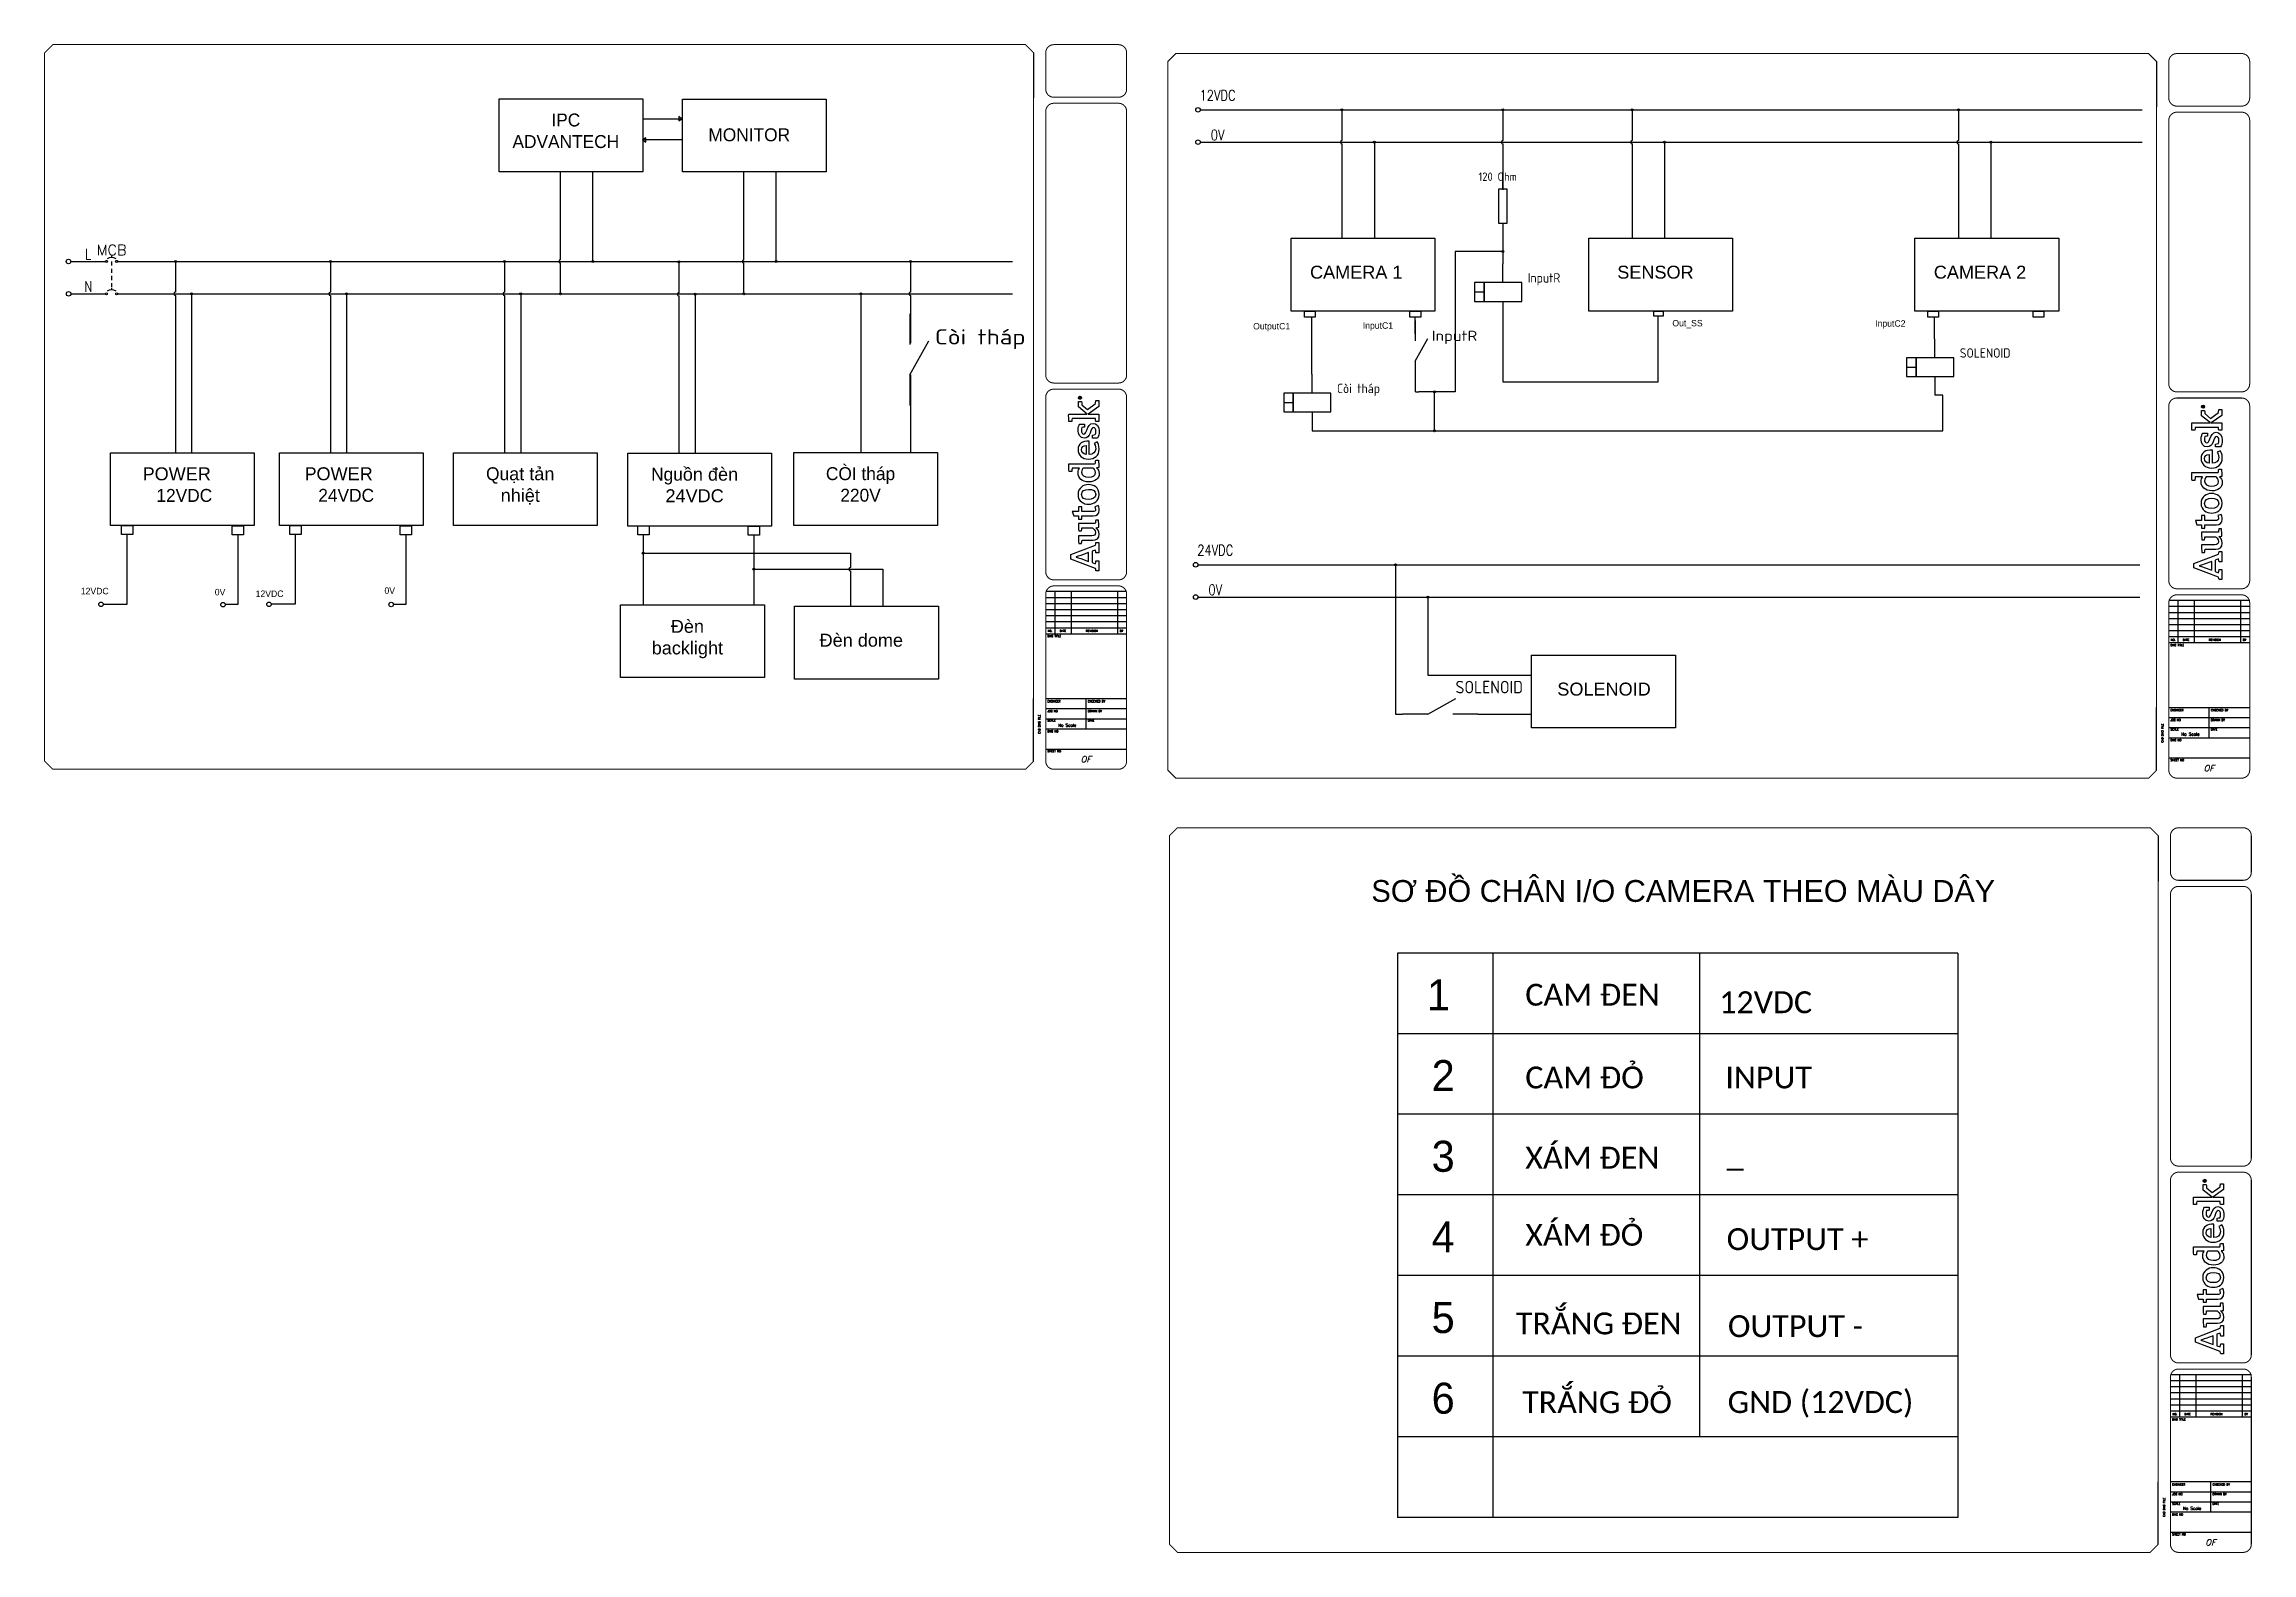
# Model space of a CAD drawing. Header units: inches. Extents: x 0 to 68.2, y -24.2 to 22.4.
import ezdxf
from ezdxf.enums import TextEntityAlignment as Align

# ---------------------------------------------------------------- set-up
doc = ezdxf.new("R2010")
doc.units = ezdxf.units.IN
doc.header["$MEASUREMENT"] = 0
doc.linetypes.add('HIDDEN2', pattern=[0.1875, 0.125, -0.0625])
for name, color, linetype in [('LAYER_1', 160, 'Continuous'), ('LINK', 252, 'HIDDEN2'), ('MISC', 7, 'Continuous'), ('RED_14AWG', 1, 'Continuous'), ('SYMS', 7, 'Continuous'), ('TAGS', 150, 'Continuous'), ('TITLE', 7, 'Continuous'), ('WIREFIXED', 7, 'Continuous')]:
    doc.layers.add(name, color=color, linetype=linetype)
doc.styles.add('ITALIC', font='ITALIC')
doc.styles.add('SIMPLEX', font='SIMPLEX')
doc.styles.add('WD', font='romans.shx')
doc.styles.add('WD_IEC', font='isocp2.shx', dxfattribs={"width": 0.9, "height": 4})

# ---------------------------------------------------------------- blocks, each defined once
blk = doc.blocks.new('AI9-BLK2')
at = {"layer": 'LAYER_1', "color": 7}
blk.add_circle((0, 0), 2.03, dxfattribs=at)
blk.add_open_spline([(1.7, 0), (1.7, -1), (1, -1.8), (0, -1.8), (-1, -1.8), (-1.7, -1), (-1.7, 0), (-1.7, 1), (-1, 1.8), (0, 1.8), (1, 1.8), (1.7, 1), (1.7, 0)], degree=3, knots=[0, 0, 0, 0, 1, 1, 1, 2, 2, 2, 3, 3, 3, 4, 4, 4, 4], dxfattribs=at)
blk = doc.blocks.new('AI9-BLK1')
at = {"layer": 'LAYER_1', "color": 7}
for points, knots in [([(0.7, -1.1), (0.7, -1.1), (0.2, -0.4), (0.2, -0.4), (0.1, -0.2), (0, -0.2), (-0.1, -0.1), (0.3, 0), (0.5, 0.2), (0.5, 0.5), (0.5, 0.8), (0.3, 1.1), (-0.2, 1.1), (-0.2, 1.1), (-0.8, 1.1), (-0.8, 1.1), (-0.8, 1.1), (-0.8, -1.1), (-0.8, -1.1), (-0.8, -1.1), (-0.5, -1.1), (-0.5, -1.1), (-0.5, -1.1), (-0.5, -0.1), (-0.5, -0.1), (-0.4, -0.1), (-0.3, -0.2), (-0.2, -0.3), (-0.2, -0.3), (0.3, -1.1), (0.3, -1.1), (0.3, -1.1), (0.7, -1.1), (0.7, -1.1)], [0, 0, 0, 0, 1, 1, 1, 2, 2, 2, 3, 3, 3, 4, 4, 4, 5, 5, 5, 6, 6, 6, 7, 7, 7, 8, 8, 8, 9, 9, 9, 10, 10, 10, 11, 11, 11, 11]), ([(0.2, 0.5), (0.2, 0.2), (-0.1, 0.1), (-0.3, 0.1), (-0.3, 0.1), (-0.5, 0.1), (-0.5, 0.1), (-0.5, 0.1), (-0.5, 0.8), (-0.5, 0.8), (-0.5, 0.8), (-0.2, 0.8), (-0.2, 0.8), (0.1, 0.8), (0.2, 0.7), (0.2, 0.5)], [0, 0, 0, 0, 1, 1, 1, 2, 2, 2, 3, 3, 3, 4, 4, 4, 5, 5, 5, 5])]:
    blk.add_open_spline(points, degree=3, knots=knots, dxfattribs=at)
blk = doc.blocks.new('LOGO')
for points, knots in [([(35.2, 4.3), (35.2, 4.3), (22.1, 38.1), (22.1, 38.1), (22.1, 38.1), (16.1, 38.1), (16.1, 38.1), (16.1, 38.1), (3.2, 4.3), (3.2, 4.3), (2.2, 4.2), (0.9, 4), (0, 3.7), (0, 3.7), (0, 0), (0, 0), (0, 0), (13.7, 0), (13.7, 0), (13.7, 0), (13.7, 3.7), (13.7, 3.7), (12.4, 4), (10.9, 4.3), (9.5, 4.4), (9.5, 4.4), (11.1, 8.8), (11.1, 8.8), (11.1, 8.8), (26.8, 8.8), (26.8, 8.8), (26.8, 8.8), (28.4, 4.3), (28.4, 4.3), (27, 4.2), (25.8, 4), (24.5, 3.7), (24.5, 3.7), (24.5, 0), (24.5, 0), (24.5, 0), (38.7, 0), (38.7, 0), (38.7, 0), (38.7, 3.7), (38.7, 3.7), (37.9, 3.9), (36, 4.3), (35.2, 4.3)], [0, 0, 0, 0, 1, 1, 1, 2, 2, 2, 3, 3, 3, 4, 4, 4, 5, 5, 5, 6, 6, 6, 7, 7, 7, 8, 8, 8, 9, 9, 9, 10, 10, 10, 11, 11, 11, 12, 12, 12, 13, 13, 13, 14, 14, 14, 15, 15, 15, 16, 16, 16, 16]), ([(12.8, 13.8), (12.8, 13.8), (16.6, 24.3), (16.6, 24.3), (17.8, 27.5), (18.2, 28.8), (18.8, 30.9), (18.8, 30.9), (18.9, 30.9), (18.9, 30.9), (19.6, 28.9), (20, 27.5), (21.1, 24.3), (21.1, 24.3), (24.9, 13.8), (24.9, 13.8), (24.9, 13.8), (12.8, 13.8), (12.8, 13.8)], [0, 0, 0, 0, 1, 1, 1, 2, 2, 2, 3, 3, 3, 4, 4, 4, 5, 5, 5, 6, 6, 6, 6]), ([(70.8, 23.1), (70.8, 23.1), (70.8, 27.7), (70.8, 27.7), (70.8, 27.7), (75.3, 27.7), (75.3, 27.7), (75.3, 27.7), (75.3, 34.3), (75.3, 34.3), (75.3, 34.3), (81.3, 36.2), (81.3, 36.2), (81.3, 36.2), (81.3, 27.7), (81.3, 27.7), (81.3, 27.7), (88, 27.7), (88, 27.7), (88, 27.7), (88, 23.1), (88, 23.1), (88, 23.1), (81.3, 23.1), (81.3, 23.1), (81.3, 23.1), (81.3, 8.4), (81.3, 8.4), (81.3, 5.6), (82.1, 4.3), (84.3, 4.3), (86, 4.3), (87.5, 5.1), (88, 5.5), (88, 5.5), (89.7, 0.9), (89.7, 0.9), (88.7, 0.3), (86.5, -0.7), (83.2, -0.7), (77.6, -0.7), (75.3, 2.4), (75.3, 7.4), (75.3, 7.4), (75.3, 23.1), (75.3, 23.1), (75.3, 23.1), (70.8, 23.1), (70.8, 23.1)], [0, 0, 0, 0, 1, 1, 1, 2, 2, 2, 3, 3, 3, 4, 4, 4, 5, 5, 5, 6, 6, 6, 7, 7, 7, 8, 8, 8, 9, 9, 9, 10, 10, 10, 11, 11, 11, 12, 12, 12, 13, 13, 13, 14, 14, 14, 15, 15, 15, 16, 16, 16, 16]), ([(147.1, 4.7), (147.1, 5.4), (147, 6.1), (147, 6.9), (147, 6.9), (147, 41.1), (147, 41.1), (143.4, 41.2), (139.3, 41), (136.1, 40.7), (136.1, 40.7), (136.1, 37), (136.1, 37), (137.7, 36.8), (139.6, 36.6), (141, 36.4), (141, 36.4), (141, 36.4), (141, 36.4), (141, 36.4), (141, 26.2), (141, 26.2), (140, 27.1), (138, 28.4), (134.3, 28.4), (127.3, 28.4), (122, 22.6), (122, 13.8), (122, 4.5), (126.6, -0.7), (133.4, -0.7), (137.1, -0.7), (139.6, 1.1), (141.3, 3.1), (141.3, 2.1), (141.6, 0.6), (141.8, 0), (145.2, -0.2), (148.7, 0.1), (151.7, 0.4), (151.7, 0.4), (151.7, 4.1), (151.7, 4.1), (150.2, 4.2), (148.4, 4.5), (147.1, 4.7)], [0, 0, 0, 0, 1, 1, 1, 2, 2, 2, 3, 3, 3, 4, 4, 4, 5, 5, 5, 6, 6, 6, 7, 7, 7, 8, 8, 8, 9, 9, 9, 10, 10, 10, 11, 11, 11, 12, 12, 12, 13, 13, 13, 14, 14, 14, 15, 15, 15, 15]), ([(229.4, 4.6), (229.4, 4.6), (221.5, 15.2), (221.5, 15.2), (221.5, 15.2), (228, 23), (228, 23), (229.4, 23.1), (231.3, 23.3), (232.4, 23.6), (232.4, 23.6), (232.4, 27.7), (232.4, 27.7), (232.4, 27.7), (225, 27.7), (225, 27.7), (225, 27.7), (215.2, 15.6), (215.2, 15.6), (215.2, 15.6), (215.2, 41.2), (215.2, 41.2), (211.8, 41.3), (208.2, 41.2), (205.1, 40.9), (205.1, 40.9), (205.1, 36.9), (205.1, 36.9), (206.5, 36.8), (208, 36.6), (209.1, 36.5), (209.1, 36.5), (209.1, 4.5), (209.1, 4.5), (207.8, 4.4), (206.3, 4.2), (205.1, 4), (205.1, 4), (205.1, 0), (205.1, 0), (205.1, 0), (215.2, 0), (215.2, 0), (215.2, 0), (215.2, 14.5), (215.2, 14.5), (215.2, 14.5), (225.6, 0), (225.6, 0), (225.6, 0), (233.7, 0), (233.7, 0), (233.7, 0), (233.7, 3.8), (233.7, 3.8), (232.2, 4.2), (230.6, 4.4), (229.4, 4.6)], [0, 0, 0, 0, 1, 1, 1, 2, 2, 2, 3, 3, 3, 4, 4, 4, 5, 5, 5, 6, 6, 6, 7, 7, 7, 8, 8, 8, 9, 9, 9, 10, 10, 10, 11, 11, 11, 12, 12, 12, 13, 13, 13, 14, 14, 14, 15, 15, 15, 16, 16, 16, 17, 17, 17, 18, 18, 18, 19, 19, 19, 19]), ([(59.7, -0.1), (59.5, 0.6), (59.2, 2.6), (59.1, 3.8), (57.8, 2), (54.9, -0.7), (50.2, -0.7), (44.2, -0.7), (42, 3.1), (42, 8.1), (42, 8.1), (42, 22.9), (42, 22.9), (40.6, 23.2), (38.8, 23.4), (37.3, 23.5), (37.3, 23.5), (37.3, 27.3), (37.3, 27.3), (40.3, 27.6), (44.4, 27.8), (48, 27.6), (48, 27.6), (48, 9.3), (48, 9.3), (48, 6.2), (49.1, 4.5), (52.3, 4.5), (55.8, 4.5), (58.4, 7.9), (59, 8.6), (59, 8.6), (59, 23), (59, 23), (57.8, 23.2), (56, 23.4), (54.6, 23.5), (54.6, 23.5), (54.6, 27.3), (54.6, 27.3), (57.6, 27.7), (61.5, 27.8), (65, 27.7), (65, 27.7), (65, 4.6), (65, 4.6), (66.3, 4.4), (68.1, 4.2), (69.6, 4.1), (69.6, 4.1), (69.6, 0.3), (69.6, 0.3), (66.7, 0), (63, -0.2), (59.7, -0.1)], [0, 0, 0, 0, 1, 1, 1, 2, 2, 2, 3, 3, 3, 4, 4, 4, 5, 5, 5, 6, 6, 6, 7, 7, 7, 8, 8, 8, 9, 9, 9, 10, 10, 10, 11, 11, 11, 12, 12, 12, 13, 13, 13, 14, 14, 14, 15, 15, 15, 16, 16, 16, 17, 17, 17, 18, 18, 18, 18]), ([(104.8, -0.7), (95.2, -0.7), (91.4, 7), (91.4, 13.8), (91.4, 20.6), (95.1, 28.4), (104.6, 28.4), (114.1, 28.4), (118.3, 20.8), (118.3, 14), (118.3, 7.2), (114.2, -0.7), (104.8, -0.7)], [0, 0, 0, 0, 1, 1, 1, 2, 2, 2, 3, 3, 3, 4, 4, 4, 4]), ([(104.5, 23.6), (99.6, 23.6), (97.8, 19.5), (97.8, 14), (97.8, 8.5), (99.9, 4.1), (104.8, 4.1), (109.8, 4.1), (111.8, 8.2), (111.8, 13.8), (111.8, 19.3), (109.5, 23.6), (104.5, 23.6)], [0, 0, 0, 0, 1, 1, 1, 2, 2, 2, 3, 3, 3, 4, 4, 4, 4]), ([(141, 7.6), (140.3, 6.7), (138.2, 4.3), (135, 4.3), (130.5, 4.3), (128.5, 8.1), (128.5, 13.8), (128.5, 19.6), (130.9, 23.5), (135.4, 23.5), (138.3, 23.5), (139.9, 22.3), (141, 21.3), (141, 21.3), (141, 7.6), (141, 7.6)], [0, 0, 0, 0, 1, 1, 1, 2, 2, 2, 3, 3, 3, 4, 4, 4, 5, 5, 5, 5]), ([(167.6, 4.1), (171.4, 4.1), (173.8, 5.5), (175, 6.2), (175, 6.2), (177.1, 2.1), (177.1, 2.1), (175.5, 1.1), (172.6, -0.7), (167.2, -0.7), (158.2, -0.7), (153.3, 5.5), (153.3, 14), (153.3, 22.5), (158.9, 28.4), (166.4, 28.4), (174.6, 28.4), (178.7, 22.5), (177.9, 12.9), (177.9, 12.9), (159.8, 12.9), (159.8, 12.9), (160, 7.9), (162.3, 4.1), (167.6, 4.1)], [0, 0, 0, 0, 1, 1, 1, 2, 2, 2, 3, 3, 3, 4, 4, 4, 5, 5, 5, 6, 6, 6, 7, 7, 7, 8, 8, 8, 8]), ([(172, 17.3), (171.9, 20.8), (170.4, 23.7), (166.3, 23.7), (162.6, 23.7), (160.6, 21.2), (159.9, 17.3), (159.9, 17.3), (172, 17.3), (172, 17.3)], [0, 0, 0, 0, 1, 1, 1, 2, 2, 2, 3, 3, 3, 3]), ([(193.3, 16.4), (190.2, 17.6), (187.8, 18.3), (187.8, 20.5), (187.8, 22.6), (189.9, 23.7), (192.6, 23.7), (194.1, 23.7), (195.6, 23.5), (196.8, 23.1), (196.9, 21.9), (197.1, 20.1), (197.3, 19.6), (197.3, 19.6), (201.3, 19.6), (201.3, 19.6), (201.3, 19.6), (201.3, 26.1), (201.3, 26.1), (200.2, 26.8), (197.1, 28.4), (192.4, 28.4), (186.5, 28.4), (182.2, 25), (182.2, 20.1), (182.2, 15.7), (184.9, 13.4), (189.1, 11.9), (193.4, 10.4), (196.7, 9.3), (196.7, 7.2), (196.7, 5.1), (195, 3.9), (191.4, 3.9), (189.9, 3.9), (188.1, 4.1), (187, 4.6), (186.9, 5.9), (186.6, 7.8), (186.3, 8.4), (186.3, 8.4), (182.3, 8.4), (182.3, 8.4), (182.3, 8.4), (182.3, 1.6), (182.3, 1.6), (182.3, 1.6), (182.3, 1.6), (182.3, 1.6), (184.1, 0.5), (187.5, -0.8), (191.8, -0.8), (198.3, -0.8), (202.4, 2.6), (202.4, 7.8), (202.4, 12.5), (197.8, 14.6), (193.3, 16.4)], [0, 0, 0, 0, 1, 1, 1, 2, 2, 2, 3, 3, 3, 4, 4, 4, 5, 5, 5, 6, 6, 6, 7, 7, 7, 8, 8, 8, 9, 9, 9, 10, 10, 10, 11, 11, 11, 12, 12, 12, 13, 13, 13, 14, 14, 14, 15, 15, 15, 16, 16, 16, 17, 17, 17, 18, 18, 18, 19, 19, 19, 19])]:
    blk.add_open_spline(points, degree=3, knots=knots)
for name, p in [('AI9-BLK2', (237.6, 25.7)), ('AI9-BLK1', (237.8, 25.7))]:
    blk.add_blockref(name, p)
blk = doc.blocks.new('acade_title')
at = {"layer": 'TITLE'}
for p, q in [((30.594, 22.177), (30.594, 20.781)), ((30.969, 5.531), (33.469, 5.531)), ((31.25, 5.531), (31.25, 4.219)), ((31.75, 5.531), (31.75, 4.219)), ((33.188, 5.531), (33.188, 4.219)), ((30.969, 5.344), (33.469, 5.344)), ((30.969, 5.156), (33.469, 5.156)), ((30.969, 4.969), (33.469, 4.969)), ((30.969, 4.781), (33.469, 4.781)), ((30.969, 4.594), (33.469, 4.594)), ((30.969, 4.406), (33.469, 4.406)), ((30.969, 4.219), (33.469, 4.219)), ((30.594, 0.281), (30.594, 2.214)), ((30.969, 2.219), (33.469, 2.219)), ((32.219, 1.281), (32.219, 2.219)), ((30.969, 1.906), (33.469, 1.906)), ((30.969, 1.594), (33.469, 1.594)), ((30.969, 1.281), (33.469, 1.281)), ((30.969, 0.656), (33.469, 0.656))]:
    blk.add_line(p, q, dxfattribs=at)
at = {"layer": 'TITLE', "const_width": 0.0312}
blk.add_lwpolyline([(30.594, 0.281), (30.594, 22.177), (30.344, 22.427), (0.281, 22.427), (0.031, 22.177), (0.031, 0.281), (0.281, 0.031), (30.344, 0.031)], close=True, dxfattribs=at)
for points in [[(31.219, 22.427, 0.414214), (30.969, 22.177, 0.414214)], [(33.469, 22.177, 0.414214), (33.219, 22.427, 0.414214)], [(30.969, 21.052, 0.414214), (31.219, 20.802, 0.414214)], [(31.219, 20.615, 0.414214), (30.969, 20.365, 0.414214)], [(33.219, 20.802, 0.414214), (33.469, 21.052, 0.414214)], [(33.469, 20.365, 0.414214), (33.219, 20.615, 0.414214)], [(30.969, 12.219, 0.414214), (31.219, 11.969, 0.414214)], [(31.219, 11.781, 0.414214), (30.969, 11.531, 0.414214)], [(33.219, 11.969, 0.414214), (33.469, 12.219, 0.414214)], [(33.469, 11.531, 0.414214), (33.219, 11.781, 0.414214)], [(30.969, 6.135, 0.414214), (31.219, 5.885, 0.414214)], [(33.219, 5.885, 0.414214), (33.469, 6.135, 0.414214)], [(31.219, 5.698, 0.414214), (30.969, 5.448, 0.414214)], [(33.469, 5.448, 0.414214), (33.219, 5.698, 0.414214)], [(30.969, 0.281, 0.414214), (31.219, 0.031, 0.414214)], [(33.219, 0.031, 0.414214), (33.469, 0.281, 0.414214)]]:
    blk.add_lwpolyline(points, format="xyb", dxfattribs=at)
for points in [[(30.969, 22.177), (30.969, 21.052)], [(33.219, 22.427), (31.219, 22.427)], [(33.469, 22.177), (33.469, 21.052)], [(33.219, 20.802), (31.219, 20.802)], [(33.219, 20.615), (31.219, 20.615)], [(30.969, 20.365), (30.969, 12.219)], [(33.469, 20.365), (33.469, 12.219)], [(31.219, 11.969), (33.219, 11.969)], [(31.219, 11.781), (33.219, 11.781)], [(30.969, 5.448), (30.969, 0.281)], [(31.219, 5.885), (33.219, 5.885)], [(31.219, 5.698), (33.219, 5.698)], [(33.469, 5.448), (33.469, 0.281)], [(31.219, 0.031), (33.219, 0.031)]]:
    blk.add_lwpolyline(points, dxfattribs=at)
at = {"layer": 'TITLE', "color": 7, "const_width": 0.0312}
for points in [[(30.969, 11.531), (30.969, 6.135)], [(33.469, 11.531), (33.469, 6.135)]]:
    blk.add_lwpolyline(points, dxfattribs=at)
at = {"xscale": 0.02250000000000085, "yscale": 0.02250000000000085, "zscale": 0.02250000000000085, "rotation": 90}
blk.add_blockref('LOGO', (32.605, 6.167), dxfattribs=at)
at = {"layer": 'TITLE', "color": 1, "style": 'SIMPLEX'}
for s, p in [('DWG TITLE', (31.021, 4.109)), ('ENGINEER', (31.021, 2.099)), ('CHECKED BY', (32.271, 2.099)), ('JOB NO', (31.021, 1.797)), ('SCALE', (31.021, 1.505)), ('DRAWN BY', (32.271, 1.797)), ('DATE', (32.271, 1.505)), ('DWG NO', (31.021, 1.172)), ('SHEET NO', (31.021, 0.557))]:
    blk.add_text(s, height=0.0625, dxfattribs=at).set_placement(p)
at = {"layer": 'TITLE', "color": 1}
for s, height, style, p in [('NO.', 0.0625, 'SIMPLEX', (31.104, 4.307)), ('DATE', 0.0625, 'SIMPLEX', (31.5, 4.307)), ('REVISION', 0.0625, 'SIMPLEX', (32.396, 4.307)), ('BY', 0.0625, 'SIMPLEX', (33.313, 4.307)), ('OF', 0.1875, 'ITALIC', (32.208, 0.339))]:
    blk.add_text(s, height=height, dxfattribs=dict(at, style=style)).set_placement(p, align=Align.MIDDLE)
at = {"layer": 'TITLE', "color": 1, "style": 'SIMPLEX'}
blk.add_text('CAD DWG FILE', height=0.0625, rotation=90, dxfattribs=at).set_placement((30.802, 1.13))
at = {"layer": 'TITLE', "color": 1, "style": 'ITALIC'}
for tag, height, p in [('TITLE#1', 0.125, (32.156, 3.406)), ('TITLE#2', 0.125, (32.156, 3.204)), ('TITLE#3', 0.125, (32.156, 3.001)), ('TITLE#4', 0.125, (32.156, 2.799)), ('DWG#', 0.2, (32.156, 0.826))]:
    blk.add_attdef(tag, text='', height=height, dxfattribs=at).set_placement(p, align=Align.CENTER)
at = {"layer": 'TITLE', "color": 1, "style": 'SIMPLEX'}
blk.add_attdef('CAD#', (30.826, 1.958), '', height=0.0938, rotation=90, dxfattribs=at)
at = {"layer": 'TITLE', "color": 1}
for tag, p, height, style in [('ENGINEER', (31.237, 1.958), 0.0938, 'ITALIC'), ('CHKDBY', (32.424, 1.958), 0.0938, 'ITALIC'), ('SCALE', (31.353, 1.344), 0.0938, 'SIMPLEX'), ('JOB#', (31.464, 1.644), 0.0938, 'SIMPLEX'), ('DATE', (32.408, 1.344), 0.0938, 'SIMPLEX'), ('DRAWNBY', (32.494, 1.644), 0.0938, 'ITALIC'), ('SHTS', (32.532, 0.25), 0.2, 'ITALIC')]:
    blk.add_attdef(tag, p, '', height=height, dxfattribs=dict(at, style=style))
at = {"layer": 'TITLE', "color": 7, "flags": 9}
blk.add_attdef('WD_TB', (31.219, 0.031), '', height=0.125, dxfattribs=at)
at = {"layer": 'TITLE', "color": 1, "style": 'ITALIC'}
blk.add_attdef('SH#', text='', height=0.2, dxfattribs=at).set_placement((31.881, 0.25), align=Align.RIGHT)
blk = doc.blocks.new('HT0_02')
blk.add_circle((0, 0), 0.0699)
at = {"style": 'WD', "flags": 1}
for tag, p in [('X4TERM01', (-0.07, 0)), ('X2TERM01', (0, 0.07)), ('X1TERM01', (0.07, 0)), ('X8TERM01', (0, -0.07))]:
    blk.add_attdef(tag, p, '', height=0.01, dxfattribs=at)
blk = doc.blocks.new('WD_WNH')
at = {"linetype": 'Continuous', "style": 'WD', "width": 0.8}
blk.add_attdef('WIRENO', text='', height=0.125, dxfattribs=at).set_placement((0, 0.062), align=Align.CENTER)
at = {"style": 'WD', "flags": 1}
for tag, p in [('W01USER', (0, 0.078)), ('W02USER', (0, 0.07)), ('W03USER', (0, 0.062)), ('W04USER', (0, 0.055)), ('W05USER', (0, 0.047)), ('W06USER', (0, 0.039)), ('W07USER', (0, 0.031)), ('W08USER', (0, 0.023)), ('W09USER', (0, 0.016)), ('W10USER', (0, 0.008))]:
    blk.add_attdef(tag, text='', height=0.005, dxfattribs=at).set_placement(p, align=Align.CENTER)
blk = doc.blocks.new('HCB1')
blk.add_line((0, 0.173), (0, 0.126))
for centre in [(-0.155, 0), (0.155, 0)]:
    blk.add_circle(centre, 0.0322)
blk.add_arc((0, -0.109), 0.234, 53.1301, 126.8699)
at = {"style": 'WD', "width": 0.7}
for tag, p in [('INST', (0, 0.826)), ('LOC', (0, 0.656)), ('DESC1', (0, 0.5)), ('DESC2', (0, 0.344)), ('RATING1', (0, -0.188)), ('XREF', (0, -0.344))]:
    blk.add_attdef(tag, text='', height=0.125, dxfattribs=at).set_placement(p, align=Align.CENTER)
at = {"style": 'WD'}
blk.add_attdef('TAG1', text='', height=0.125, dxfattribs=at).set_placement((0, 0.188), align=Align.CENTER)
for tag, p, height, flags in [('X4TERM01', (-0.188, 0), 0.0125, 1), ('X1TERM02', (0.188, 0), 0.0125, 1), ('FAMILY', (0.205, 0.152), 0.01, 9), ('CONTACT', (0.205, 0.133), 0.01, 9)]:
    blk.add_attdef(tag, p, '', height=height, dxfattribs=dict(at, flags=flags))
for tag, p in [('X2LINK', (0, 0.219)), ('X8LINK', (0, 0))]:
    blk.add_attdef(tag, p, '', height=0.01, dxfattribs=at)
at = {"linetype": 'Continuous', "style": 'WD', "flags": 9}
for tag, p in [('ASSYCODE', (0.219, 0.062)), ('MFG', (0.228, 0.089)), ('CAT', (0.23, 0.108))]:
    blk.add_attdef(tag, text='', height=0.01, dxfattribs=at).set_placement(p, align=Align.CENTER)
at = {"linetype": 'Continuous', "style": 'WD', "flags": 8}
blk.add_attdef('TERM01', text='', height=0.125, dxfattribs=at).set_placement((-0.25, -0.031), align=Align.TOP_RIGHT)
blk.add_attdef('TERM02', text='', height=0.125, dxfattribs=at).set_placement((0.25, -0.031), align=Align.TOP_LEFT)
blk = doc.blocks.new('HCB2')
at = {"linetype": 'HIDDEN2'}
blk.add_line((0, 0.187), (0, 0.141), dxfattribs=at)
for centre in [(-0.155, 0), (0.155, 0)]:
    blk.add_circle(centre, 0.0322)
blk.add_arc((0, -0.109), 0.234, 53.1301, 126.8699)
at = {"style": 'WD', "width": 0.7}
for tag, p in [('INST', (0, 0.863)), ('LOC', (0, 0.693)), ('DESC1', (0, 0.537)), ('DESC2', (0, 0.38)), ('RATING1', (0, -0.188)), ('XREF', (0, -0.344))]:
    blk.add_attdef(tag, text='', height=0.125, dxfattribs=at).set_placement(p, align=Align.CENTER)
at = {"style": 'WD'}
blk.add_attdef('TAG2', text='', height=0.125, dxfattribs=at).set_placement((0, 0.224), align=Align.CENTER)
for tag, p, height, flags in [('X4TERM01', (-0.188, 0), 0.0125, 1), ('FAMILY', (0.054, 0.183), 0.01, 9), ('CONTACT', (0.054, 0.159), 0.01, 9), ('X1TERM02', (0.188, 0), 0.0125, 1)]:
    blk.add_attdef(tag, p, '', height=height, dxfattribs=dict(at, flags=flags))
for tag, p in [('X2LINK', (0, 0.219)), ('X8LINK', (0, 0))]:
    blk.add_attdef(tag, p, '', height=0.01, dxfattribs=at)
at = {"linetype": 'Continuous', "style": 'WD', "flags": 8}
blk.add_attdef('TERM01', text='', height=0.125, dxfattribs=at).set_placement((-0.25, -0.031), align=Align.TOP_RIGHT)
blk.add_attdef('TERM02', text='', height=0.125, dxfattribs=at).set_placement((0.25, -0.031), align=Align.TOP_LEFT)
blk = doc.blocks.new('WDDOT')
for radius in [0.03, 0.0187, 0.00929]:
    blk.add_circle((0, 0), radius)
blk = doc.blocks.new('HCR21')
for p, q in [((-7.5, 0), (-2.5, 0)), ((2.5, 0), (-3.12, 3.12)), ((2.5, 0), (7.5, 0))]:
    blk.add_line(p, q)
at = {"style": 'WD_IEC'}
for tag, p in [('INST', (-2.5, 10.12)), ('LOC', (-2.5, 7.12)), ('TAG2', (-2.5, 4.12)), ('DESC1', (-2.5, -9.25)), ('DESC2', (-2.5, -12.25)), ('DESC3', (-2.5, -15.25))]:
    blk.add_attdef(tag, text='', height=2.5, dxfattribs=at).set_placement(p, align=Align.RIGHT)
for tag, p, height, flags in [('X4TERM01', (-7.5, 0), 0.32, 1), ('TERM01', (-7.5, 1), 2, 8), ('X2LINK', (0, 2.27), 0.32, 1), ('X8LINK', (0, 0.77), 0.32, 1), ('X1TERM02', (7.5, 0), 0.32, 1), ('CONTACT', (6.5, -2.25), 1, 1), ('FAMILY', (6.5, -3.75), 1, 1), ('COMMON', (7.75, -3.5), 1, 1)]:
    blk.add_attdef(tag, p, '', height=height, dxfattribs=dict(at, flags=flags))
at = {"style": 'WD_IEC', "flags": 8}
for tag, height, p in [('TERM02', 2, (7.5, 1)), ('XREF', 2.5, (-2.5, -6.25))]:
    blk.add_attdef(tag, text='', height=height, dxfattribs=at).set_placement(p, align=Align.RIGHT)
blk = doc.blocks.new('HRE1B')
for p, q in [((-5, 0), (-10, 0)), ((5, 0), (10, 0))]:
    blk.add_line(p, q)
blk.add_lwpolyline([(-5, -1.25), (5, -1.25), (5, 1.25), (-5, 1.25)], close=True)
at = {"style": 'WD_IEC'}
for tag, p in [('INST', (-7.5, 11.12)), ('TAG1', (-7.5, 4.12)), ('LOC', (-7.5, 7.62)), ('DESC1', (-7.5, -7.25)), ('DESC3', (-7.5, -14.25)), ('DESC2', (-7.5, -10.75))]:
    blk.add_attdef(tag, text='', height=2.5, dxfattribs=at).set_placement(p, align=Align.RIGHT)
for tag, p, height, flags in [('MFG', (7.42, 12.12), 1.5, 9), ('CAT', (7.42, 9.62), 1.5, 9), ('X4TERM01', (-10, 0), 0.32, 1), ('TERM01', (-10, 1), 2, 8), ('X1TERM02', (10, 0), 0.32, 1), ('ASSYCODE', (6, -2.75), 1, 1), ('FAMILY', (6, -4.25), 1, 1), ('CATDESC', (6, -5.75), 1, 1)]:
    blk.add_attdef(tag, p, '', height=height, dxfattribs=dict(at, flags=flags))
blk.add_attdef('RATING1', (-2.58, 4.12), '', height=2.5, dxfattribs=at)
at = {"style": 'WD_IEC', "flags": 8}
blk.add_attdef('TERM02', text='', height=2, dxfattribs=at).set_placement((10, 1), align=Align.RIGHT)
blk = doc.blocks.new('HCR1HSP')
for p, q in [((-2.5, 0), (-7.5, 0)), ((2.5, 0), (7.5, 0)), ((0, -7.5), (0, -5))]:
    blk.add_line(p, q)
for points in [[(-2.5, -5), (2.5, -5), (2.5, 5), (-2.5, 5)], [(-2.5, -7.5), (2.5, -7.5), (2.5, -5), (-2.5, -5)]]:
    blk.add_lwpolyline(points, close=True)
at = {"style": 'WD_IEC'}
for tag, p in [('INST', (-2.5, 13.62)), ('LOC', (-2.5, 10.12)), ('TAG1', (-2.5, 6.62)), ('DESC1', (-2.5, -12.5)), ('DESC3', (-2.5, -19.5)), ('DESC2', (-2.5, -16))]:
    blk.add_attdef(tag, text='', height=2.5, dxfattribs=at).set_placement(p, align=Align.RIGHT)
for tag, p, height, flags in [('MFG', (4.92, 12.12), 1.5, 9), ('CAT', (4.92, 9.62), 1.5, 9), ('X4TERM01', (-7.5, 0), 0.32, 1), ('TERM01', (-7.5, 1), 2, 8), ('X2LINK', (0, 5.25), 0.32, 1), ('X1TERM02', (7.5, 0), 0.32, 1), ('ASSYCODE', (3.5, -1.5), 1, 1), ('FAMILY', (3.5, -3), 1, 1), ('CATDESC', (3.5, -4.5), 1, 1), ('X8LINK', (0, -7.5), 0.32, 1)]:
    blk.add_attdef(tag, p, '', height=height, dxfattribs=dict(at, flags=flags))
at = {"style": 'WD_IEC', "flags": 8}
blk.add_attdef('TERM02', text='', height=2, dxfattribs=at).set_placement((7.5, 1), align=Align.RIGHT)
at = {"lineweight": 15, "style": 'WD_IEC'}
for tag, p in [('NO', (26.25, 0)), ('NC', (26.25, -4))]:
    blk.add_attdef(tag, text='', height=2.5, dxfattribs=at).set_placement(p, align=Align.RIGHT)
for tag, p in [('XREFNO', (27.75, 0)), ('XREFNC', (27.75, -4))]:
    blk.add_attdef(tag, p, '', height=2.5, dxfattribs=at)

msp = doc.modelspace()

# ---------------------------------------------------------------- linework, layer by layer
for p, q in [((41.835, -5.65), (41.835, -23.096)), ((59.161, -5.658), (41.835, -5.65)), ((59.161, -5.65), (59.161, -23.096)), ((59.161, -8.142), (41.835, -8.142)), ((59.161, -10.634), (41.835, -10.634)), ((59.161, -13.127), (41.835, -13.127)), ((59.161, -15.619), (41.835, -15.619)), ((49.216, -18.111), (41.835, -18.111)), ((59.161, -18.111), (41.835, -18.111)), ((59.161, -20.603), (41.835, -20.603)), ((49.216, -23.096), (41.835, -23.096)), ((59.161, -23.096), (41.835, -23.096))]:
    msp.add_line(p, q)
at = {"layer": 'Defpoints'}
for p, q in [((44.791, -5.65), (44.791, -23.096)), ((51.172, -5.65), (51.172, -20.603)), ((59.161, -16.858), (59.161, -16.858))]:
    msp.add_line(p, q, dxfattribs=at)
at = {"layer": 'LINK'}
msp.add_lwpolyline([(2.1, 15.728), (2.1, 14.945)], dxfattribs=at)
at = {"layer": 'RED_14AWG'}
for p, q in [((18.517, 20.134), (19.727, 20.134)), ((35.742, 20.412), (36.817, 20.412)), ((36.817, 20.412), (37.192, 20.412)), ((37.192, 20.412), (64.85, 20.412)), ((40.124, 20.412), (40.124, 19.462)), ((45.095, 20.412), (45.095, 19.462)), ((49.093, 20.411), (49.093, 19.461)), ((59.176, 20.412), (59.176, 19.462)), ((37.192, 19.412), (64.85, 19.412)), ((40.124, 19.362), (40.124, 16.447)), ((45.095, 19.362), (45.095, 17.942)), ((49.093, 19.361), (49.093, 16.443)), ((59.176, 19.362), (59.176, 16.444)), ((15.97, 15.777), (15.97, 18.499)), ((21.639, 15.775), (21.639, 18.497)), ((45.095, 16.396), (45.095, 15.655)), ((0.838, 15.727), (1.913, 15.727)), ((2.288, 15.727), (29.946, 15.727)), ((4.073, 15.727), (4.073, 14.777)), ((8.863, 15.724), (8.863, 14.774)), ((14.242, 15.724), (14.242, 14.774)), ((19.632, 15.711), (19.632, 14.761)), ((26.791, 15.727), (26.791, 14.777)), ((45.095, 16.032), (43.627, 16.032)), ((43.627, 16.032), (43.627, 11.694)), ((15.97, 14.727), (15.97, 15.677)), ((21.639, 14.725), (21.639, 15.675)), ((4.073, 14.677), (4.073, 9.816)), ((8.863, 14.674), (8.863, 9.813)), ((14.242, 14.674), (14.242, 9.813)), ((19.632, 14.661), (19.632, 9.8)), ((26.786, 14.677), (26.786, 13.94)), ((26.786, 13.94), (26.786, 13.204)), ((39.196, 12.238), (39.196, 14.004)), ((42.39, 13.491), (42.39, 14.025)), ((45.092, 13.911), (45.092, 12.004)), ((49.899, 12.004), (49.899, 14.034)), ((58.44, 13.334), (58.44, 14.006)), ((42.391, 12.103), (42.391, 12.513)), ((26.788, 12.225), (26.788, 9.817)), ((42.391, 11.694), (42.391, 12.103)), ((42.391, 11.694), (42.502, 11.694)), ((43.627, 11.694), (42.502, 11.694)), ((42.982, 10.493), (42.982, 11.694)), ((45.092, 12.004), (49.899, 12.004)), ((58.697, 11.589), (58.447, 11.589)), ((58.697, 10.493), (58.697, 11.589)), ((39.198, 10.493), (42.982, 10.493)), ((42.982, 10.493), (58.697, 10.493)), ((2.575, 7.282), (2.575, 5.128)), ((7.769, 7.283), (7.769, 5.129)), ((18.526, 7.275), (18.526, 5.121)), ((18.526, 6.712), (24.934, 6.712)), ((24.934, 6.712), (24.934, 6.262)), ((24.934, 6.162), (24.934, 5.075)), ((35.671, 6.353), (36.745, 6.353)), ((36.745, 6.353), (37.12, 6.353)), ((37.12, 6.353), (64.779, 6.353)), ((41.778, 6.353), (41.778, 1.738)), ((2.575, 5.128), (1.841, 5.128)), ((7.769, 5.129), (7.036, 5.129)), ((41.778, 1.738), (41.999, 1.738)), ((44.32, 1.739), (45.983, 1.739))]:
    msp.add_line(p, q, dxfattribs=at)
for centre in [(40.124, 19.412), (45.095, 19.412), (49.093, 19.411), (59.176, 19.412), (15.97, 15.727), (21.639, 15.725), (4.073, 14.727), (8.863, 14.724), (14.242, 14.724), (19.632, 14.711), (26.791, 14.727), (24.934, 6.212)]:
    msp.add_arc(centre, 0.05, 90, 270, dxfattribs=at)
at = {"layer": 'TAGS'}
for p, q in [((19.719, 19.487), (18.509, 19.487)), ((35.745, 19.412), (36.817, 19.412)), ((36.817, 19.412), (37.192, 19.412)), ((41.124, 19.412), (41.124, 16.447)), ((50.093, 19.411), (50.093, 16.443)), ((60.176, 19.412), (60.176, 16.444)), ((16.97, 15.727), (16.97, 18.499)), ((22.639, 15.725), (22.639, 18.497)), ((0.841, 14.727), (1.913, 14.727)), ((2.288, 14.727), (29.946, 14.727)), ((4.573, 14.727), (4.573, 9.816)), ((9.363, 14.724), (9.363, 9.813)), ((14.742, 14.724), (14.742, 9.813)), ((20.132, 14.711), (20.132, 9.8)), ((25.259, 14.728), (25.259, 9.817)), ((6, 7.273), (6, 5.121)), ((11.194, 7.274), (11.194, 5.122)), ((21.951, 7.266), (21.951, 5.114)), ((21.951, 6.212), (25.934, 6.212)), ((25.934, 6.212), (25.934, 5.075)), ((6, 5.121), (5.614, 5.121)), ((11.194, 5.122), (10.809, 5.122)), ((35.673, 5.353), (36.745, 5.353)), ((36.745, 5.353), (37.12, 5.353)), ((37.12, 5.353), (64.779, 5.353)), ((42.778, 5.353), (42.778, 2.938)), ((42.778, 2.938), (45.979, 2.938))]:
    msp.add_line(p, q, dxfattribs=at)
at = {"layer": 'WIREFIXED'}
for points in [[(14.073, 20.748), (18.517, 20.748), (18.517, 18.496), (14.073, 18.496)], [(19.741, 20.746), (24.186, 20.746), (24.186, 18.495), (19.741, 18.495)], [(38.554, 16.445), (42.998, 16.445), (42.998, 14.193), (38.554, 14.193)], [(47.748, 16.445), (52.192, 16.445), (52.192, 14.193), (47.748, 14.193)], [(57.831, 16.445), (62.276, 16.445), (62.276, 14.193), (57.831, 14.193)], [(38.963, 14.188), (39.299, 14.188), (39.299, 14.004), (38.963, 14.004)], [(42.22, 14.188), (42.556, 14.188), (42.556, 14.004), (42.22, 14.004)], [(49.763, 14.193), (50.049, 14.193), (50.049, 14.034), (49.763, 14.034)], [(58.225, 14.191), (58.561, 14.191), (58.561, 14.008), (58.225, 14.008)], [(61.482, 14.191), (61.818, 14.191), (61.818, 14.008), (61.482, 14.008)], [(2.061, 9.812), (6.506, 9.812), (6.506, 7.56), (2.061, 7.56)], [(7.285, 9.813), (11.729, 9.813), (11.729, 7.561), (7.285, 7.561)], [(12.664, 9.813), (17.108, 9.813), (17.108, 7.561), (12.664, 7.561)], [(18.053, 9.8), (22.498, 9.8), (22.498, 7.549), (18.053, 7.549)], [(23.181, 9.818), (27.625, 9.818), (27.625, 7.566), (23.181, 7.566)], [(2.409, 7.56), (2.761, 7.56), (2.761, 7.282), (2.409, 7.282)], [(5.821, 7.55), (6.172, 7.55), (6.172, 7.273), (5.821, 7.273)], [(7.604, 7.56), (7.955, 7.56), (7.955, 7.283), (7.604, 7.283)], [(11.015, 7.551), (11.367, 7.551), (11.367, 7.274), (11.015, 7.274)], [(18.361, 7.553), (18.712, 7.553), (18.712, 7.275), (18.361, 7.275)], [(21.772, 7.543), (22.123, 7.543), (22.123, 7.266), (21.772, 7.266)], [(17.83, 5.118), (22.275, 5.118), (22.275, 2.866), (17.83, 2.866)], [(23.205, 5.07), (27.65, 5.07), (27.65, 2.818), (23.205, 2.818)], [(45.982, 3.559), (50.427, 3.559), (50.427, 1.307), (45.982, 1.307)]]:
    msp.add_lwpolyline(points, close=True, dxfattribs=at)
for points in [[(19.628, 20.209), (19.628, 20.075), (19.727, 20.131), (19.628, 20.212)], [(18.608, 19.413), (18.608, 19.546), (18.51, 19.49), (18.608, 19.409)]]:
    msp.add_lwpolyline(points, dxfattribs=at)

# ---------------------------------------------------------------- block references
ref = msp.add_blockref('acade_title', (0, 0))
ref.add_attrib('SCALE', 'No Scale', (31.353, 1.344), dxfattribs={"layer": 'MISC', "color": 1, "height": 0.0938, "style": 'SIMPLEX'})
ref = msp.add_blockref('acade_title', (34.707, -0.275))
ref.add_attrib('SCALE', 'No Scale', (66.06, 1.069), dxfattribs={"layer": 'MISC', "color": 1, "height": 0.0938, "style": 'SIMPLEX'})
ref = msp.add_blockref('acade_title', (34.758, -24.204))
ref.add_attrib('SCALE', 'No Scale', (66.112, -22.86), dxfattribs={"layer": 'MISC', "color": 1, "height": 0.0938, "style": 'SIMPLEX'})
at = {"layer": 'SYMS'}
for name, p in [('HT0_02', (35.673, 20.411)), ('WDDOT', (40.124, 20.412)), ('WDDOT', (45.095, 20.412)), ('WDDOT', (49.093, 20.411)), ('WDDOT', (59.176, 20.412)), ('HT0_02', (35.675, 19.412)), ('WDDOT', (41.124, 19.412)), ('WDDOT', (50.093, 19.411)), ('WDDOT', (60.176, 19.412)), ('HT0_02', (0.769, 15.726)), ('WDDOT', (4.073, 15.727)), ('WDDOT', (8.863, 15.724)), ('WDDOT', (14.242, 15.724)), ('WDDOT', (16.97, 15.727)), ('WDDOT', (19.632, 15.711)), ('WDDOT', (22.639, 15.725)), ('WDDOT', (26.791, 15.727)), ('WDDOT', (45.095, 16.032)), ('HT0_02', (0.771, 14.727)), ('HCB2', (2.1, 14.727)), ('WDDOT', (4.573, 14.727)), ('WDDOT', (9.363, 14.724)), ('WDDOT', (14.742, 14.724)), ('WDDOT', (15.97, 14.727)), ('WDDOT', (20.132, 14.711)), ('WDDOT', (21.639, 14.725)), ('WDDOT', (25.259, 14.728)), ('WDDOT', (42.982, 11.694)), ('WDDOT', (42.982, 10.493)), ('WDDOT', (18.526, 6.712)), ('WDDOT', (21.951, 6.212)), ('HT0_02', (35.601, 6.352)), ('WDDOT', (41.778, 6.353)), ('HT0_02', (1.771, 5.127)), ('HT0_02', (5.544, 5.12)), ('HT0_02', (6.966, 5.128)), ('HT0_02', (10.739, 5.121)), ('HT0_02', (35.603, 5.353)), ('WDDOT', (42.778, 5.353))]:
    msp.add_blockref(name, p, dxfattribs=at)
ref = msp.add_blockref('HRE1B', (45.096, 17.433), dxfattribs=dict(at, xscale=0.1044861340195261, yscale=0.1044861340195261, zscale=0.1044861340195261, rotation=270))
ref.add_attrib('TAG1', '120 Ohm', dxfattribs={"layer": 'TAGS', "height": 0.2612, "style": 'WD_IEC'}).set_placement((45.527, 18.216), align=Align.RIGHT)
ref = msp.add_blockref('HCB1', (2.1, 15.728), dxfattribs=at)
ref.add_attrib('TAG1', 'MCB', dxfattribs={"layer": 'TAGS', "height": 0.325, "style": 'WD'}).set_placement((2.1, 15.916), align=Align.CENTER)
ref = msp.add_blockref('HCR1HSP', (45.096, 14.783), dxfattribs=dict(at, xscale=0.1163489915572194, yscale=0.1163489915572194, zscale=0.1163489915572194, rotation=270))
ref.add_attrib('TAG1', 'InputR', (45.866, 15.074), dxfattribs={"layer": 'TAGS', "height": 0.2909, "style": 'WD_IEC'})
ref = msp.add_blockref('HCR21', (26.767, 12.689), dxfattribs=dict(at, xscale=0.1884234838843757, yscale=0.1884234838843757, zscale=0.1884234838843757, rotation=270))
ref.add_attrib('TAG2', 'Còi tháp', (27.544, 13.16), dxfattribs={"layer": 'TAGS', "height": 0.4711, "style": 'WD_IEC', "width": 1.3})
ref = msp.add_blockref('HCR21', (42.381, 12.958), dxfattribs=dict(at, xscale=0.1253634020065847, yscale=0.1253634020065847, zscale=0.1253634020065847, rotation=270))
ref.add_attrib('TAG2', 'InputR', (42.898, 13.271), dxfattribs={"layer": 'TAGS', "height": 0.3134, "style": 'WD_IEC', "width": 1.3})
ref = msp.add_blockref('HCR1HSP', (58.447, 12.461), dxfattribs=dict(at, xscale=0.1163489915572194, yscale=0.1163489915572194, zscale=0.1163489915572194, rotation=270))
ref.add_attrib('TAG1', 'SOLENOID', (59.218, 12.752), dxfattribs={"layer": 'TAGS', "height": 0.2909, "style": 'WD_IEC'})
ref = msp.add_blockref('HCR1HSP', (39.198, 11.366), dxfattribs=dict(at, xscale=0.1163489915572194, yscale=0.1163489915572194, zscale=0.1163489915572194, rotation=270))
ref.add_attrib('TAG1', 'Còi tháp', (39.969, 11.656), dxfattribs={"layer": 'TAGS', "height": 0.2909, "style": 'WD_IEC'})
ref = msp.add_blockref('HCR21', (43.16, 1.739), dxfattribs=dict(at, xscale=-0.1547808718952509, yscale=0.1547808718952509, zscale=0.1547808718952509))
ref.add_attrib('TAG2', 'SOLENOID', dxfattribs={"layer": 'TAGS', "height": 0.387, "style": 'WD_IEC'}).set_placement((45.716, 2.377), align=Align.RIGHT)
at = {"layer": 'WIREFIXED'}
ref = msp.add_blockref('WD_WNH', (36.28, 20.634), dxfattribs=at)
ref.add_attrib('WIRENOF', '12VDC', dxfattribs={"linetype": 'Continuous', "height": 0.325, "style": 'WD', "width": 0.8}).set_placement((36.28, 20.697), align=Align.CENTER)
ref = msp.add_blockref('WD_WNH', (36.281, 19.412), dxfattribs=at)
ref.add_attrib('WIRENOF', '0V', dxfattribs={"linetype": 'Continuous', "height": 0.325, "style": 'WD', "width": 0.8}).set_placement((36.281, 19.474), align=Align.CENTER)
ref = msp.add_blockref('WD_WNH', (1.376, 15.727), dxfattribs=at)
ref.add_attrib('WIRENOF', 'L', dxfattribs={"linetype": 'Continuous', "height": 0.325, "style": 'WD', "width": 0.8}).set_placement((1.376, 15.789), align=Align.CENTER)
ref = msp.add_blockref('WD_WNH', (1.377, 14.727), dxfattribs=at)
ref.add_attrib('WIRENOF', 'N', dxfattribs={"linetype": 'Continuous', "height": 0.325, "style": 'WD', "width": 0.8}).set_placement((1.377, 14.789), align=Align.CENTER)
ref = msp.add_blockref('WD_WNH', (36.208, 6.576), dxfattribs=at)
ref.add_attrib('WIRENOF', '24VDC', dxfattribs={"linetype": 'Continuous', "height": 0.325, "style": 'WD', "width": 0.8}).set_placement((36.208, 6.638), align=Align.CENTER)
ref = msp.add_blockref('WD_WNH', (36.209, 5.353), dxfattribs=at)
ref.add_attrib('WIRENOF', '0V', dxfattribs={"linetype": 'Continuous', "height": 0.325, "style": 'WD', "width": 0.8}).set_placement((36.209, 5.416), align=Align.CENTER)

# ---------------------------------------------------------------- texts
at = {"char_height": 0.959, "attachment_point": 3}
for s, width, insert in [('1', 6.05351, (43.462, -6.466)), ('2', 4.51885, (43.608, -8.958)), ('3', 4.46594, (43.608, -11.451)), ('4', 5.20679, (43.608, -13.943)), ('5', 6.47686, (43.608, -16.435)), ('6', 5.52431, (43.608, -18.928))]:
    msp.add_mtext_dynamic_manual_height_columns(s, width=width, gutter_width=3.994, heights=[0], dxfattribs=dict(at, insert=insert))
at = {"char_height": 0.67514, "width": 15.87, "attachment_point": 7}
for s, insert in [('{\\fCalibri|b0|i0|c0|p34;CAM ĐEN}', (45.789, -7.282)), ('{\\fCalibri|b0|i0|c0|p34;12VDC }', (51.781, -7.515)), ('{\\fCalibri|b0|i0|c0|p34;CAM ĐỎ}', (45.789, -9.84)), ('{\\fCalibri|b0|i0|c0|p34;INPUT}', (51.973, -9.84)), ('{\\fCalibri|b0|i0|c0|p34;XÁM ĐEN}', (45.789, -12.313)), ('{\\fCalibri|b0|i0|c0|p34;_}', (52.012, -12.373)), ('{\\fCalibri|b0|i0|c0|p34;XÁM ĐỎ}', (45.789, -14.702)), ('{\\fCalibri|b0|i0|c0|p34;OUTPUT +}', (52.012, -14.838)), ('{\\fCalibri|b0|i0|c0|p34;TRẮNG ĐEN}', (45.496, -17.442)), ('{\\fCalibri|b0|i0|c0|p34;OUTPUT -}', (52.051, -17.527)), ('{\\fCalibri|b0|i0|c0|p34;TRẮNG ĐỎ}', (45.691, -19.877)), ('{\\fCalibri|b0|i0|c0|p34;GND (12VDC)}', (52.043, -20.011))]:
    msp.add_mtext(s, dxfattribs=dict(at, insert=insert))
at = {"layer": 'WIREFIXED', "attachment_point": 1}
for s, width, heights, insert, char_height in [('\\pxqc;IPC\\PADVANTECH', 2.96303, [0], (14.656, 20.299), 0.4), ('\\pxqc;MONITOR', 2.96303, [0], (20.324, 19.841), 0.4), ('{\\fArial|b0|i0|c0|p34;CAMERA 1}', 2.96303, [0], (39.137, 15.595), 0.4), ('{\\fArial|b0|i0|c0|p34;SENSOR}', 2.96303, [0.414], (48.632, 15.595), 0.4), ('{\\fArial|b0|i0|c0|p34;CAMERA 2}', 2.96303, [0], (58.414, 15.595), 0.4), ('OutputC1', 1.07475, [0], (37.378, 13.826), 0.2), ('InputC1', 1.07475, [0], (40.766, 13.845), 0.2), ('Out_SS', 1.51455, [0], (50.334, 13.919), 0.2), ('InputC2', 1.52259, [0], (56.602, 13.91), 0.2), ('\\pxqc;P{\\fArial|b0|i0|c0|p34;OWER }   12VDC', 2.96303, [0], (2.865, 9.362), 0.4), ('\\pxqc;P{\\fArial|b0|i0|c0|p34;OWER }   24VDC', 2.96303, [0], (7.868, 9.364), 0.4), ('\\pxqc;Qu{\\fArial|b0|i0|c0|p34;ạt tản nhiệt}', 2.96303, [0], (13.247, 9.364), 0.4), ('\\pxqc;Ngu{\\fArial|b0|i0|c0|p34;ồn đèn\\P24VDC }', 2.96303, [0], (18.636, 9.351), 0.4), ('\\pxqc;CÒI tháp 220V', 2.96303, [0], (23.764, 9.368), 0.4), ('12VDC', 1.46737, [0], (1.148, 5.639), 0.2), ('0V', 1.46737, [0.2], (5.288, 5.606), 0.2), ('12VDC', 1.46737, [0], (6.551, 5.556), 0.2), ('0V', 1.46737, [0.2], (10.532, 5.652), 0.2), ('\\pxqc;{\\fArial|b0|i0|c0|p34;Đèn backlight}', 2.96303, [0], (18.413, 4.648), 0.4), ('\\pxqc;{\\fArial|b0|i0|c0|p34;Đèn dome}', 2.96303, [0], (23.788, 4.22), 0.4), ('{\\fArial|b0|i0|c0|p34;SOLENOID}', 2.96303, [0], (46.779, 2.709), 0.4), ('\\pxqc;S{\\fArial|b0|i0|c0|p34;Ơ ĐỒ CHÂN I/O CAMERA THEO MÀU DÂY}', 20.35844, [0], (40.49, -3.393), 0.6751)]:
    msp.add_mtext_dynamic_manual_height_columns(s, width=width, gutter_width=1, heights=heights, dxfattribs=dict(at, insert=insert, char_height=char_height))

doc.saveas('drawing.dxf')
